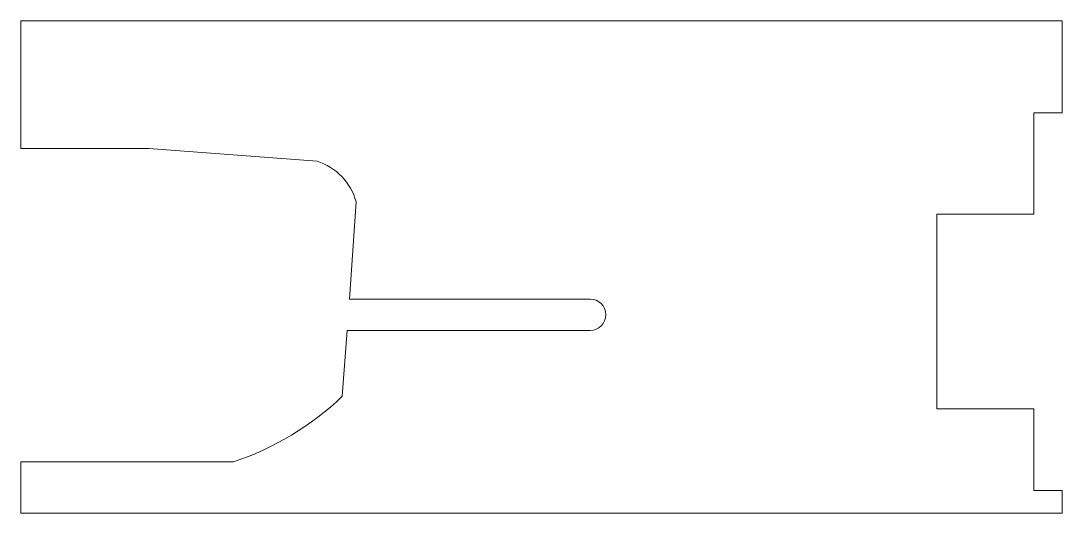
# Model space of a CAD drawing. Header units: millimetres. Extents: x -183 to 0, y 0 to 86.
import ezdxf

# ---------------------------------------------------------------- set-up
doc = ezdxf.new("R2010")
doc.units = ezdxf.units.MM

msp = doc.modelspace()

# ---------------------------------------------------------------- linework, layer by layer
at = {"color": 7, "linetype": 'Continuous', "lineweight": 15}
for p, q in [((-182.7, 86.35), (-182.7, 63.95)), ((0, 86.35), (-182.7, 86.35)), ((0, 70.2), (0, 86.35)), ((-5, 70.2), (0, 70.2)), ((-5, 52.46), (-5, 70.2)), ((-182.7, 63.95), (-160.26, 63.95)), ((-160.26, 63.95), (-130.72, 61.71)), ((-123.88, 54.63), (-125.01, 37.55)), ((-22, 52.46), (-5, 52.46)), ((-22, 18.32), (-22, 52.46)), ((-125.01, 37.55), (-82.81, 37.55)), ((-125.43, 32.05), (-126.3, 20.51)), ((-82.81, 32.05), (-125.43, 32.05)), ((-5, 18.32), (-22, 18.32)), ((-5, 4), (-5, 18.32)), ((-182.7, 8.99), (-182.7, 0)), ((-145.41, 8.99), (-182.7, 8.99)), ((0, 4), (-5, 4)), ((0, 0), (0, 4)), ((-182.7, 0), (0, 0))]:
    msp.add_line(p, q, dxfattribs=at)
for centre, radius, start, end in [((-133.82, 51.87), 10.32, 15.5238, 72.5489), ((-82.81, 34.8), 2.75, 270, 90), ((-161.57, 57.41), 51.05, 288.4589, 313.706)]:
    msp.add_arc(centre, radius, start, end, dxfattribs=at)

doc.saveas('drawing.dxf')
